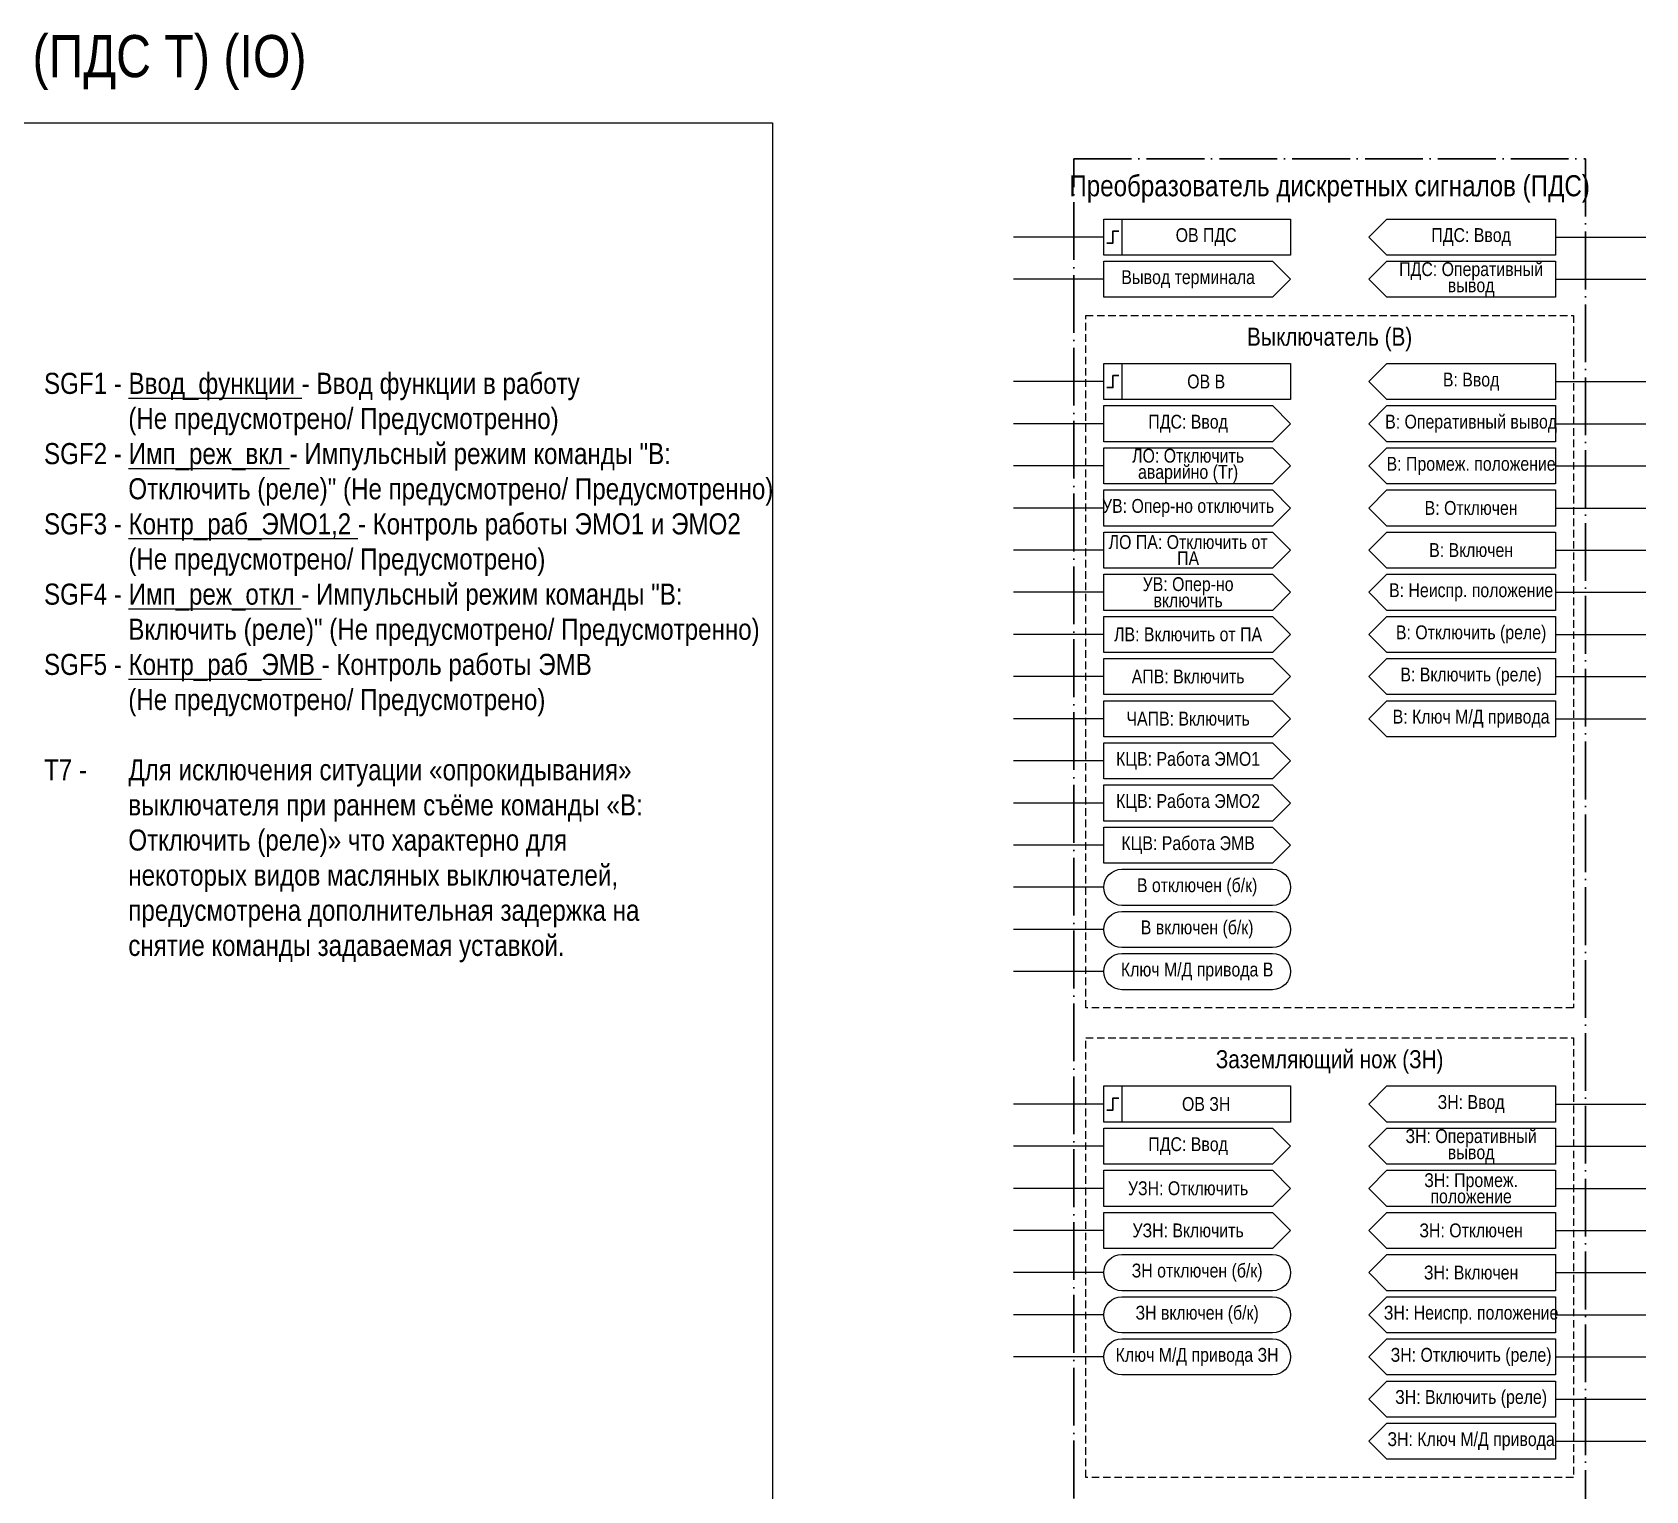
# Model space of a CAD drawing. Header units: millimetres. Extents: x -3652 to 418, y -8 to 1224.
# Drawn here: x -1383 to -1115, y 857.8 to 1100 of the extents above; entities that cross this region are included whole.
import ezdxf

# ---------------------------------------------------------------- set-up
doc = ezdxf.new("R2010")
doc.units = ezdxf.units.MM
doc.linetypes.add('ACAD_ISO04W100', pattern=[30, 24, -3, 0, -3])
doc.linetypes.add('штриховая2', pattern=[0.375, 0.25, -0.125])
doc.styles.add('2.5_Gost_RD', font='ARIALN.TTF', dxfattribs={"height": 2.5})
doc.styles.add('3.5_Gost_RD', font='ARIALN.TTF', dxfattribs={"height": 3.5})

msp = doc.modelspace()

# ---------------------------------------------------------------- linework, layer by layer
at = {"ltscale": 100}
for p, q in [((-1205, 1066), (-1220, 1066)), ((-1130, 1066), (-1115, 1066)), ((-1205, 1059), (-1220, 1059)), ((-1130, 1059), (-1115, 1059)), ((-1205, 1042), (-1220, 1042)), ((-1130, 1042), (-1115, 1042)), ((-1205, 1035), (-1220, 1035)), ((-1130, 1035), (-1115, 1035)), ((-1205, 1028), (-1220, 1028)), ((-1130, 1028), (-1115, 1028)), ((-1205, 1021), (-1220, 1021)), ((-1130, 1021), (-1115, 1021)), ((-1205, 1014), (-1220, 1014)), ((-1130, 1014), (-1115, 1014)), ((-1205, 1007), (-1220, 1007)), ((-1130, 1007), (-1115, 1007)), ((-1205, 1000), (-1220, 1000)), ((-1130, 1000), (-1115, 1000)), ((-1205, 993), (-1220, 993)), ((-1130, 993), (-1115, 993)), ((-1205, 986), (-1220, 986)), ((-1130, 986), (-1115, 986)), ((-1205, 979), (-1220, 979)), ((-1205, 972), (-1220, 972)), ((-1205, 965), (-1220, 965)), ((-1205, 958), (-1220, 958)), ((-1205, 951), (-1220, 951)), ((-1205, 944), (-1220, 944)), ((-1205, 922), (-1220, 922)), ((-1130, 922), (-1115, 922)), ((-1205, 915), (-1220, 915)), ((-1130, 915), (-1115, 915)), ((-1205, 908), (-1220, 908)), ((-1130, 908), (-1115, 908)), ((-1205, 901), (-1220, 901)), ((-1130, 901), (-1115, 901)), ((-1205, 894), (-1220, 894)), ((-1130, 894), (-1115, 894)), ((-1205, 887), (-1220, 887)), ((-1130, 887), (-1115, 887)), ((-1205, 880), (-1220, 880)), ((-1130, 880), (-1115, 880)), ((-1130, 873), (-1115, 873)), ((-1130, 866), (-1115, 866))]:
    msp.add_line(p, q, dxfattribs=at)
at = {"color": 2, "ltscale": 100}
msp.add_lwpolyline([(-1610, 1085), (-1260, 1085), (-1260, 0), (-1610, 0)], close=True, dxfattribs=at)
at = {"color": 251, "linetype": 'ACAD_ISO04W100', "lineweight": 30, "ltscale": 0.4, "true_color": 0x58595b}
msp.add_lwpolyline([(-1210, 1079), (-1125, 1079), (-1125, 191), (-1210, 191)], close=True, dxfattribs=at)
at = {"ltscale": 100}
for points in [[(-1205, 1069), (-1202, 1069), (-1202, 1063), (-1205, 1063)], [(-1205, 1069), (-1174, 1069), (-1174, 1063), (-1205, 1063)], [(-1177, 1056), (-1205, 1056), (-1205, 1062), (-1177, 1062), (-1174, 1059)], [(-1205, 1045), (-1202, 1045), (-1202, 1039), (-1205, 1039)], [(-1205, 1045), (-1174, 1045), (-1174, 1039), (-1205, 1039)], [(-1177, 1032), (-1205, 1032), (-1205, 1038), (-1177, 1038), (-1174, 1035)], [(-1177, 1025), (-1205, 1025), (-1205, 1031), (-1177, 1031), (-1174, 1028)], [(-1130, 1025), (-1158, 1025), (-1161, 1028), (-1158, 1031), (-1130, 1031)], [(-1177, 1018), (-1205, 1018), (-1205, 1024), (-1177, 1024), (-1174, 1021)], [(-1158, 1024), (-1130, 1024), (-1130, 1018), (-1158, 1018), (-1161, 1021)], [(-1177, 1011), (-1205, 1011), (-1205, 1017), (-1177, 1017), (-1174, 1014)], [(-1158, 1017), (-1130, 1017), (-1130, 1011), (-1158, 1011), (-1161, 1014)], [(-1177, 1004), (-1205, 1004), (-1205, 1010), (-1177, 1010), (-1174, 1007)], [(-1158, 1010), (-1130, 1010), (-1130, 1004), (-1158, 1004), (-1161, 1007)], [(-1177, 997), (-1205, 997), (-1205, 1003), (-1177, 1003), (-1174, 1000)], [(-1158, 1003), (-1130, 1003), (-1130, 997), (-1158, 997), (-1161, 1000)], [(-1177, 990), (-1205, 990), (-1205, 996), (-1177, 996), (-1174, 993)], [(-1158, 996), (-1130, 996), (-1130, 990), (-1158, 990), (-1161, 993)], [(-1177, 983), (-1205, 983), (-1205, 989), (-1177, 989), (-1174, 986)], [(-1158, 989), (-1130, 989), (-1130, 983), (-1158, 983), (-1161, 986)], [(-1177, 976), (-1205, 976), (-1205, 982), (-1177, 982), (-1174, 979)], [(-1177, 969), (-1205, 969), (-1205, 975), (-1177, 975), (-1174, 972)], [(-1177, 962), (-1205, 962), (-1205, 968), (-1177, 968), (-1174, 965)], [(-1205, 925), (-1202, 925), (-1202, 919), (-1205, 919)], [(-1205, 925), (-1174, 925), (-1174, 919), (-1205, 919)], [(-1177, 912), (-1205, 912), (-1205, 918), (-1177, 918), (-1174, 915)], [(-1177, 905), (-1205, 905), (-1205, 911), (-1177, 911), (-1174, 908)], [(-1130, 905), (-1158, 905), (-1161, 908), (-1158, 911), (-1130, 911)], [(-1177, 898), (-1205, 898), (-1205, 904), (-1177, 904), (-1174, 901)], [(-1158, 904), (-1130, 904), (-1130, 898), (-1158, 898), (-1161, 901)], [(-1158, 897), (-1130, 897), (-1130, 891), (-1158, 891), (-1161, 894)], [(-1158, 890), (-1130, 890), (-1130, 884), (-1158, 884), (-1161, 887)], [(-1158, 883), (-1130, 883), (-1130, 877), (-1158, 877), (-1161, 880)], [(-1158, 876), (-1130, 876), (-1130, 870), (-1158, 870), (-1161, 873)], [(-1158, 869), (-1130, 869), (-1130, 863), (-1158, 863), (-1161, 866)]]:
    msp.add_lwpolyline(points, close=True, dxfattribs=at)
at = {"lineweight": 30, "ltscale": 100}
for points in [[(-1202.5, 1067), (-1203.5, 1067), (-1203.5, 1065), (-1204.5, 1065)], [(-1202.5, 1043), (-1203.5, 1043), (-1203.5, 1041), (-1204.5, 1041)], [(-1202.5, 923), (-1203.5, 923), (-1203.5, 921), (-1204.5, 921)]]:
    msp.add_lwpolyline(points, dxfattribs=at)
at = {"ltscale": 100}
for points in [[(-1161, 1066), (-1158, 1069), (-1130, 1069), (-1130, 1063), (-1158, 1063), (-1161, 1066)], [(-1161, 1059), (-1158, 1062), (-1130, 1062), (-1130, 1056), (-1158, 1056), (-1161, 1059)], [(-1161, 1042), (-1158, 1045), (-1130, 1045), (-1130, 1039), (-1158, 1039), (-1161, 1042)], [(-1161, 1035), (-1158, 1038), (-1130, 1038), (-1130, 1032), (-1158, 1032), (-1161, 1035)], [(-1161, 922), (-1158, 925), (-1130, 925), (-1130, 919), (-1158, 919), (-1161, 922)], [(-1161, 915), (-1158, 918), (-1130, 918), (-1130, 912), (-1158, 912), (-1161, 915)]]:
    msp.add_lwpolyline(points, dxfattribs=at)
at = {"linetype": 'штриховая2', "ltscale": 5}
for points in [[(-1208, 1053), (-1127, 1053), (-1127, 938), (-1208, 938)], [(-1208, 933), (-1127, 933), (-1127, 860), (-1208, 860)]]:
    msp.add_lwpolyline(points, close=True, dxfattribs=at)
at = {"ltscale": 100}
for points in [[(-1202, 955, -1), (-1202, 961), (-1177, 961, -1), (-1177, 955)], [(-1202, 948, -1), (-1202, 954), (-1177, 954, -1), (-1177, 948)], [(-1202, 941, -1), (-1202, 947), (-1177, 947, -1), (-1177, 941)], [(-1202, 891, -1), (-1202, 897), (-1177, 897, -1), (-1177, 891)], [(-1202, 884, -1), (-1202, 890), (-1177, 890, -1), (-1177, 884)], [(-1202, 877, -1), (-1202, 883), (-1177, 883, -1), (-1177, 877)]]:
    msp.add_lwpolyline(points, format="xyb", close=True, dxfattribs=at)

# ---------------------------------------------------------------- texts
at = {"color": 3, "ltscale": 100, "attachment_point": 5}
for s, insert, char_height, width, style in [('\\pxsm0.7;Преобразователь дискретных сигналов Т (ПДС Т) (IO)', (-1439, 1095), 7, 340, '3.5_Gost_RD'), ('ЗН: Ключ М/Д привода', (-1144, 866), 2.3, 28, '2.5_Gost_RD')]:
    msp.add_mtext(s, dxfattribs=dict(at, insert=insert, char_height=char_height, width=width, style=style))
at = {"color": 30, "ltscale": 100, "true_color": 0xf7941d, "attachment_point": 5, "style": '3.5_Gost_RD'}
for s, insert, char_height, width in [('\\pxsm0.7;Преобразователь дискретных сигналов (ПДС)', (-1167.5, 1074), 3.5, 85), ('Выключатель (В)', (-1167.5, 1049), 3, 81), ('Заземляющий нож (ЗН)', (-1167.5, 929), 3, 81)]:
    msp.add_mtext(s, dxfattribs=dict(at, insert=insert, char_height=char_height, width=width))
at = {"color": 0, "ltscale": 100, "char_height": 2.3, "width": 28, "attachment_point": 5, "style": '2.5_Gost_RD'}
for s, insert in [('\\pxsm0.7;{\\C256;ОВ ПДС}', (-1188, 1066)), ('\\pxsm0.7;{\\C256;Вывод терминала}', (-1191, 1059)), ('\\pxsm0.7;{\\C256;ОВ В}', (-1188, 1042)), ('\\pxsm0.7;{\\C256;ПДС: Ввод}', (-1191, 1035)), ('\\pxsm0.7;{\\C256;ОВ ЗН}', (-1188, 922)), ('\\pxsm0.7;{\\C256;ПДС: Ввод}', (-1191, 915))]:
    msp.add_mtext(s, dxfattribs=dict(at, insert=insert))
at = {"ltscale": 100, "char_height": 2.3, "attachment_point": 5, "style": '2.5_Gost_RD'}
for s, insert, width in [('\\pxsm0.7;ПДС: Ввод', (-1144, 1066), 28), ('\\pxsm0.7;ПДС: Оперативный вывод', (-1144, 1059), 28), ('\\pxsm0.7;В: Ввод', (-1144, 1042), 28), ('\\pxsm0.7;В: Оперативный вывод', (-1144, 1035), 28), ('\\pxsm0.7;ЛО: Отключить аварийно (Tr)', (-1191, 1028), 28), ('\\pxsm0.7;В: Промеж. положение', (-1144, 1028), 28), ('\\pxsm0.7;УВ: Опер-но отключить', (-1191, 1021), 28), ('\\pxsm0.7;В: Отключен', (-1144, 1021), 28), ('\\pxsm0.7;ЛО ПА: Отключить от ПА', (-1191, 1014), 28), ('\\pxsm0.7;В: Включен', (-1144, 1014), 28), ('\\pxsm0.7;УВ: Опер-но \\Pвключить', (-1191, 1007), 28), ('\\pxsm0.7;В: Неиспр. положение', (-1144, 1007), 28), ('\\pxsm0.7;ЛВ: Включить от ПА', (-1191, 1000), 28), ('\\pxsm0.7;В: Отключить (реле)', (-1144, 1000), 28), ('\\pxsm0.7;АПВ: Включить', (-1191, 993), 28), ('\\pxsm0.7;В: Включить (реле)', (-1144, 993), 28), ('\\pxsm0.7;ЧАПВ: Включить', (-1191, 986), 28), ('В: Ключ М/Д привода', (-1144, 986), 28), ('\\pxsm0.7;КЦВ: Работа ЭМО1', (-1191, 979), 28), ('\\pxsm0.7;КЦВ: Работа ЭМО2', (-1191, 972), 28), ('\\pxsm0.7;КЦВ: Работа ЭМВ', (-1191, 965), 28), ('\\pxsm0.7;В отключен (б/к)', (-1189.5, 958), 31), ('\\pxsm0.7;В включен (б/к)', (-1189.5, 951), 31), ('Ключ М/Д привода В', (-1189.5, 944), 31), ('\\pxsm0.7;ЗН: Ввод', (-1144, 922), 28), ('\\pxsm0.7;ЗН: Оперативный вывод', (-1144, 915), 28), ('\\pxsm0.7;УЗН: Отключить', (-1191, 908), 28), ('\\pxsm0.7;ЗН: Промеж. положение', (-1144, 908), 28), ('\\pxsm0.7;УЗН: Включить', (-1191, 901), 28), ('\\pxsm0.7;ЗН: Отключен', (-1144, 901), 28), ('\\pxsm0.7;ЗН отключен (б/к)', (-1189.5, 894), 31), ('\\pxsm0.7;ЗН: Включен', (-1144, 894), 28), ('\\pxsm0.7;ЗН включен (б/к)', (-1189.5, 887), 31), ('\\pxsm0.7;ЗН: Неиспр. положение', (-1144, 887), 28), ('{\\C3;Ключ М/Д привода ЗН}', (-1189.5, 880), 31), ('\\pxsm0.7;ЗН: Отключить (реле)', (-1144, 880), 28), ('\\pxsm0.7;ЗН: Включить (реле)', (-1144, 873), 28)]:
    msp.add_mtext(s, dxfattribs=dict(at, insert=insert, width=width))
at = {"color": 30, "ltscale": 100, "insert": (-1320.5, 994.5), "char_height": 3.5, "width": 121, "attachment_point": 5, "style": '3.5_Gost_RD'}
msp.add_mtext('\\pxql;SGF1 - {\\LВвод_функции} - Ввод функции в работу \\P^I(Не предусмотрено/ Предусмотренно)\\PSGF2 - {\\LИмп_реж_вкл} - Импульсный режим команды "В: ^I^IОтключить (реле)" (Не предусмотрено/ Предусмотренно)\\PSGF3 - {\\LКонтр_раб_ЭМО1,2} - Контроль работы ЭМО1 и ЭМО2 ^I(Не предусмотрено/ Предусмотрено)\\PSGF4 - {\\LИмп_реж_откл} - Импульсный режим команды "В: ^I^IВключить (реле)" (Не предусмотрено/ Предусмотренно)\\PSGF5 - {\\LКонтр_раб_ЭМВ} - Контроль работы ЭМВ\\P^I(Не предусмотрено/ Предусмотрено)\\P\\P\\pa0.25;Т7 - ^IДля исключения ситуации «опрокидывания» ^I^Iвыключателя при раннем съёме команды «В: ^I^IОтключить (реле)» что характерно для ^I^I^Iнекоторых видов масляных выключателей, ^I^I^Iпредусмотрена дополнительная задержка на ^I^Iснятие команды задаваемая уставкой.', dxfattribs=at)

doc.saveas('drawing.dxf')
